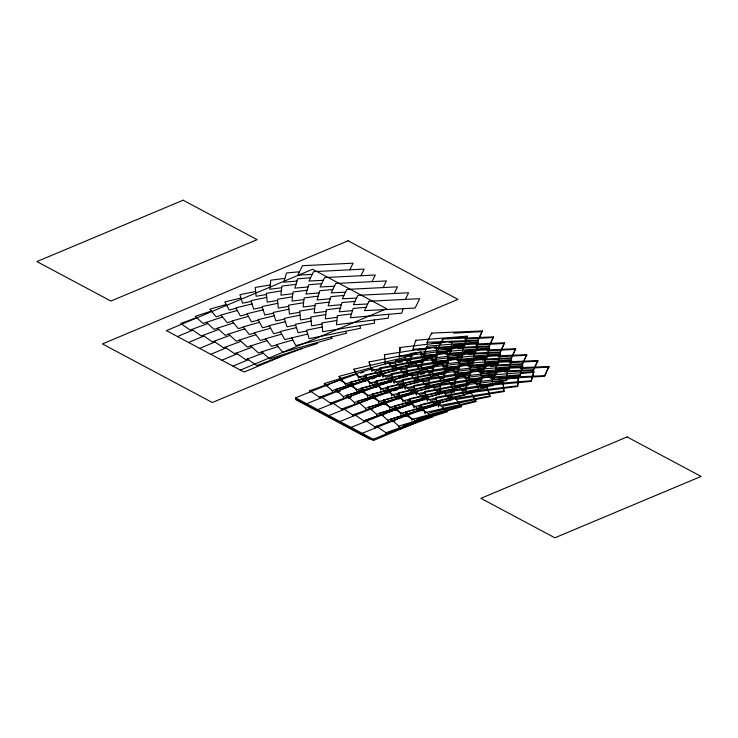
<?xml version="1.0" encoding="UTF-8"?>
<svg xmlns="http://www.w3.org/2000/svg" width="738" height="738" viewBox="0 0 738 738"><rect width="100%" height="100%" fill="white"/><g stroke="black" fill="none" stroke-linecap="round" stroke-linejoin="round"><path stroke-width="1.11" d="M388.677 314.305L388.271 318.17L336.417 324.766L337.395 315.698L351.491 313.899M399.175 357.598L399.978 347.487L451.914 341.399L452.016 341.989M399.931 350.974L399.978 347.487M410.273 363.511L411.075 353.401L463.012 347.321L463.113 347.912M421.37 369.434L422.173 359.323L474.11 353.244L474.211 353.834M432.477 375.356L433.271 365.245L485.217 359.157L485.309 359.747M443.575 381.269L444.377 371.159L496.314 365.079L496.406 365.67M438.63 352.57L451.019 350.965L451.914 341.399M451.019 350.965L451.398 347.616M454.673 387.192L455.475 377.081L507.412 370.993L507.513 371.583M449.728 358.483L462.117 356.878L463.012 347.321M462.117 356.878L462.495 353.53M465.77 393.105L466.573 382.994L518.51 376.915L517.615 386.472L470.291 392.607M460.826 364.406L473.224 362.801L474.11 353.244M473.224 362.801L473.593 359.452M471.923 370.319L484.322 368.714L485.217 359.157M484.322 368.714L484.691 365.365M483.021 376.242L495.419 374.636L496.314 365.079M495.419 374.636L495.798 371.288M494.128 382.164L506.517 380.559L507.412 370.993M506.517 380.559L506.895 377.21M517.615 386.472L518.51 376.915M403.114 308.687L401.786 313.133L350.347 317.727L353.124 308.456L366.094 307.303M413.105 350.559L412.902 349.378L415.706 340.273L467.237 336.159L464.534 345.901L451.96 347.054M424.202 356.482L423.999 355.301L426.804 346.196L478.335 342.081L475.632 351.814L463.067 352.976M435.3 362.395L435.106 361.223L437.911 352.109L489.432 347.995L486.729 357.736L471.877 359.102M446.398 368.317L446.204 367.137L449.008 358.031L500.53 353.917L497.836 363.649L482.975 365.024M464.534 345.901L467.237 336.159M457.495 374.24L457.302 373.059L460.106 363.945L511.628 359.83L508.934 369.572L496.36 370.734M475.632 351.814L478.335 342.081M468.602 380.153L468.399 378.972L471.204 369.867L522.735 365.753L520.032 375.494L507.458 376.648M486.729 357.736L489.432 347.995M479.7 386.075L479.497 384.895L482.301 375.79L533.832 371.675L531.129 381.408L484.285 385.734M497.836 363.649L500.53 353.917M508.934 369.572L511.628 359.83M520.032 375.494L522.735 365.753M531.129 381.408L533.832 371.675M349.849 269.813L353.078 263.171L302.432 265.726L297.875 275.117L312.202 274.398M360.947 275.735L364.175 269.084L313.539 271.649L308.982 281.04L323.299 280.32M372.053 281.648L375.273 275.006L324.637 277.562L320.08 286.962L334.397 286.233M383.151 287.571L386.371 280.929L335.735 283.484L331.178 292.875L345.504 292.156M394.249 293.484L397.468 286.842L346.832 289.407L342.275 298.798L356.602 298.069M405.346 299.407L408.575 292.765L357.93 295.32L353.373 304.711L367.699 303.991M427.237 343.474L427.034 342.294L431.629 333.078L482.348 330.965L477.855 340.808L449.101 342.367M438.335 349.397L438.141 348.216L442.726 339L493.445 336.888L488.962 346.731L460.198 348.29M449.433 355.319L449.239 354.139L453.824 344.923L504.543 342.801L500.06 352.653L471.305 354.212M460.53 361.233L460.337 360.052L464.922 350.836L515.641 348.723L511.157 358.567L482.403 360.126M477.855 340.808L482.348 330.965M471.628 367.155L471.434 365.974L476.028 356.758L526.738 354.646L522.255 364.489L492.347 366.113M488.962 346.731L493.445 336.888M482.735 373.068L482.532 371.887L487.126 362.672L537.845 360.559L533.353 370.402L504.598 371.961M500.06 352.653L504.543 342.801M493.833 378.991L493.639 377.81L498.224 368.594L548.943 366.482L544.46 376.325L498.445 378.825M511.157 358.567L515.641 348.723M522.255 364.489L526.738 354.646M533.353 370.402L537.845 360.559M544.46 376.325L548.943 366.482M177.498 336.556L192.803 330.135M188.596 342.478L203.9 336.048M199.694 348.391L214.998 341.971M210.791 354.314L226.096 347.893M221.889 360.236L237.193 353.806M232.987 366.149L248.3 359.729M240.394 370.098L386.611 308.715L312.617 269.25L166.391 330.642L244.094 372.072L280.265 356.888M337.155 392.275L340.283 390.956M348.253 398.197L351.389 396.878M373.456 440.503L417.33 422.09L417.228 421.453L339.526 380.024L295.551 397.81L295.763 399.074L373.456 440.503L373.253 439.248L295.551 397.81M373.253 439.248L417.228 421.453M196.594 317.626L180.681 323.512L190.201 330.052L207.692 323.539M218.789 329.462L201.308 335.965L191.779 329.434M229.887 335.384L212.406 341.888L202.876 335.347M241.022 341.325L223.503 347.81L213.974 341.27M252.092 347.22L234.601 353.723L225.108 347.211M263.189 353.142L245.699 359.646L236.178 353.105M326.131 386.002L328.281 385.208M337.238 391.924L339.379 391.131M348.336 397.847L350.476 397.053M370.531 409.682L372.681 408.889M381.629 415.595L383.778 414.802M392.736 421.518L394.876 420.725M390.457 432.394L432.293 416.924L432.182 416.297L422.662 409.784L374.858 426.804L365.338 420.291L411.564 403.861L421.186 410.965M310.043 391.952L309.84 390.697L356.067 374.267L365.688 381.371M309.84 390.697L319.36 397.21L367.164 380.181L376.786 387.293M321.131 397.791L320.938 396.62L330.458 403.132L378.262 386.103L387.884 393.206M332.229 403.714L332.035 402.533L341.556 409.055L389.36 392.026L398.981 399.129M343.336 409.636L343.133 408.455L352.663 414.968L400.457 397.939L410.088 405.051M354.434 415.549L354.231 414.369L363.76 420.891L409.987 404.461M376.629 427.394L376.435 426.213L385.956 432.726L432.182 416.297M211.437 311.067L195.173 316.344L203.051 323.447L222.535 316.989M233.642 322.903L217.369 328.179L225.256 335.292L228.586 334.203M217.489 328.29L214.158 329.369L206.271 322.266M244.739 328.825L228.466 334.102L236.354 341.205L239.684 340.126M255.837 334.748L239.564 340.015L247.451 347.128L250.791 346.048M266.935 340.661L250.671 345.938L258.549 353.041L261.889 351.961M278.032 346.583L261.769 351.86L269.656 358.963L317.663 343.401L316.833 342.653M360.559 373.114L363.834 372.053M371.657 379.037L374.932 377.976M393.861 390.872L397.136 389.812M403.382 425.964L447.034 411.804L446.933 411.177L439.055 404.11L390.928 419.055L391.131 420.236M324.545 384.802L324.333 383.539L372.459 368.594L380.43 376.251M335.633 390.642L335.43 389.461L383.557 374.517L391.537 382.164M324.333 383.539L332.211 390.605L380.338 375.66M346.74 396.638L346.528 395.384L394.655 380.43L402.634 388.087M335.43 389.461L343.308 396.527L391.435 381.574M357.838 402.561L357.635 401.297L405.762 386.352L413.732 394.009M346.528 395.384L354.406 402.441L402.533 387.496M368.926 408.4L368.732 407.219L416.859 392.275L424.83 399.922M357.635 401.297L365.504 408.363L413.631 393.419M380.024 414.313L379.83 413.132L427.957 398.188L435.927 405.845M368.732 407.219L376.611 414.286L424.737 399.332M379.83 413.132L387.708 420.199L435.835 405.254M390.928 419.055L398.806 426.121L446.933 411.177M226.234 304.536L209.878 309.139L216.059 316.768L221.188 315.32M237.332 310.458L220.976 315.061L227.156 322.681L232.286 321.242M248.429 316.371L232.073 320.984L238.254 328.604L243.383 327.155M259.527 322.294L243.18 326.897L249.352 334.526L254.49 333.078M270.625 328.216L254.278 332.82L260.459 340.439L265.588 339M281.731 334.13L265.376 338.733L271.556 346.362L276.685 344.914M292.829 340.052L276.473 344.655L282.654 352.275L332.201 338.327L331.122 336.989M349.83 383.935L352.026 383.317M360.928 389.849L363.124 389.23M372.026 395.771L374.231 395.153M383.123 401.693L385.328 401.066M394.221 407.607L396.426 406.989M405.328 413.529L407.524 412.911M438.363 404.212L440.558 403.585M416.426 419.452L461.573 406.712L461.471 406.075L455.3 398.52L405.642 411.869L405.835 413.049M340.624 379.295L339.046 376.362L388.705 363.004L394.968 371.159M351.722 385.218L350.144 382.275L399.802 368.926L406.066 377.072M339.046 376.362L345.209 383.917L394.867 370.568M361.435 389.378L361.242 388.197L410.9 374.849L417.164 382.994M350.144 382.275L356.306 389.839L405.974 376.481M372.542 395.3L372.339 394.12L421.998 380.762L428.271 388.917M361.242 388.197L367.413 395.752L417.071 382.404M383.64 401.214L383.437 400.033L433.105 386.684L439.368 394.83M372.339 394.12L378.511 401.675L428.169 388.326M394.738 407.136L394.544 405.955L444.202 392.598L450.466 400.752M383.437 400.033L389.609 407.597L439.267 394.24M394.544 405.955L400.706 413.511L450.364 400.162M405.642 411.869L411.804 419.433L461.471 406.075M240.966 298.014L224.795 301.916L229.223 309.997L236.16 308.327M252.064 303.936L235.892 307.838L240.32 315.919L247.258 314.24M263.162 309.849L246.999 313.751L251.427 321.833L258.365 320.163M274.268 315.772L258.097 319.674L262.525 327.755L269.462 326.085M285.366 321.694L269.195 325.596L273.623 333.677L280.56 331.999M296.464 327.607L280.292 331.51L284.72 339.591L307.718 334.037M362.995 377.339L366.306 376.537M379.535 373.336L381.74 372.801M397.173 369.065L399.378 368.53M374.101 383.262L377.404 382.459M390.633 379.249L392.837 378.723M398.354 377.386L402.764 376.315M408.271 374.978L410.476 374.443M385.199 389.175L388.502 388.373M401.73 385.171L403.935 384.636M419.369 380.9L421.573 380.365M396.297 395.098L399.599 394.295M412.828 391.094L415.033 390.559M430.466 386.823L432.671 386.288M407.394 401.011L410.706 400.217M423.935 397.007L427.237 396.205M441.573 392.736L443.778 392.201M418.492 406.933L421.804 406.131M435.033 402.93L440.54 401.592M452.671 398.658L454.876 398.123M429.599 412.856L475.899 401.638L475.789 401.011L471.379 393.013L420.559 404.664L420.771 405.928M355.827 373.41L353.963 369.157L404.784 357.496L409.295 366.085M365.264 376.251L365.061 375.07L415.881 363.419L420.392 372.007M353.963 369.157L358.382 377.146L409.193 365.494M376.362 382.173L376.168 380.993L426.979 369.341L431.49 377.921M365.061 375.07L369.48 383.068L420.291 371.417M387.459 388.087L387.266 386.906L438.077 375.255L442.588 383.843M376.168 380.993L380.577 388.991L431.389 377.33M398.557 394.009L398.363 392.828L449.174 381.177L453.685 389.756M387.266 386.906L391.675 394.904L442.496 383.253M409.655 399.931L409.461 398.751L460.281 387.09L464.792 395.679M398.363 392.828L402.773 400.826L453.593 389.166M409.461 398.751L413.88 406.739L464.691 395.088M420.559 404.664L424.977 412.662L475.789 401.011M409.59 354.978L411.832 354.526M420.697 360.9L422.929 360.439M376.408 370.651L380.882 369.738M393.197 367.229L396.555 366.546M411.103 363.576L422.293 361.297M431.795 366.814L434.027 366.362M387.505 376.574L391.989 375.66M404.295 373.151L407.653 372.459M422.201 369.498L433.391 367.21M442.892 372.736L445.134 372.275M398.612 382.487L403.086 381.574M415.393 379.064L418.75 378.382M433.298 375.411L444.488 373.133M453.99 378.649L456.232 378.197M409.71 388.409L414.184 387.496M426.49 384.987L429.848 384.304M444.396 381.334L455.586 379.055M420.808 394.323L425.282 393.419M437.597 390.9L440.955 390.217M455.503 387.256L466.693 384.968M431.905 400.245L436.379 399.332M448.695 396.823L452.053 396.14M466.601 393.169L478.907 390.66L476.176 381.657L424.599 391.527L424.793 392.708M443.003 406.168L490.004 396.583L487.274 387.579L435.697 397.45L435.89 398.631M255.643 291.492L239.924 294.674L242.571 303.152L251.271 301.39M266.75 297.414L251.021 300.597L253.669 309.074L262.368 307.312M277.848 303.327L262.119 306.519L264.767 314.997L273.475 313.226M288.945 309.25L273.226 312.432L275.864 320.91L284.573 319.148M300.043 315.163L284.324 318.355L286.971 326.833L295.67 325.071M311.141 321.085L295.421 324.268L298.069 332.746L306.768 330.984M322.248 327.008L306.519 330.19L309.167 338.668L360.651 328.235L359.83 325.633M369.959 365.282L369.101 361.934L420.678 352.063L423.4 361.03M380.393 369.037L380.199 367.856L431.776 357.985L434.507 366.943M369.101 361.934L371.721 370.301L423.308 360.439M391.491 374.95L391.297 373.769L442.883 363.908L445.604 372.865M380.199 367.856L382.819 376.223L434.405 366.352M402.588 380.873L402.394 379.692L453.981 369.821L456.702 378.788M391.297 373.769L393.926 382.146L445.503 372.275M413.695 386.786L413.492 385.605L465.078 375.743L467.8 384.701M402.394 379.692L405.024 388.059L456.601 378.197M413.492 385.605L416.121 393.981L467.707 384.111M424.599 391.527L427.219 399.895L478.805 390.033M435.697 397.45L438.317 405.817L489.903 395.946M424.101 349.397L426.352 349.019M435.199 355.319L437.45 354.941M389.968 363.899L395.605 362.958M397.865 362.589L402.376 361.832M406.878 361.085L410.263 360.522M424.913 358.078L437.32 356.011L436.398 346.703L384.433 354.71L385.448 364.572M446.296 361.233L448.556 360.864M401.075 369.821L406.712 368.88M417.985 367.007L421.361 366.435M436.02 364L448.418 361.934M457.394 367.155L459.654 366.777M412.173 375.734L417.809 374.803M420.06 374.424L424.571 373.677M429.082 372.921L432.459 372.358M447.117 369.923L459.516 367.856L458.593 358.539L406.638 366.546L407.653 376.408M468.501 373.068L470.752 372.699M423.271 381.657L428.907 380.716M440.18 378.843L443.556 378.28M458.215 375.836L470.613 373.769L469.691 364.461L417.736 372.469L418.75 382.33M479.599 378.991L481.849 378.612M434.368 387.579L440.005 386.638M451.278 384.756L454.663 384.194M469.313 381.758L481.711 379.692M490.696 384.913L503.095 382.847L502.993 382.219L451.029 390.217L452.043 400.088M445.466 393.492L454.488 391.989M462.375 390.679L465.761 390.116M480.41 387.671L492.818 385.614L491.895 376.297L439.931 384.304L440.946 394.166M456.573 399.415L503.916 391.527L503.095 382.847M270.283 284.951L255.256 287.433L256.095 296.242L266.473 294.527M281.381 290.873L266.363 293.346L267.202 302.156L277.571 300.449M292.479 296.796L277.46 299.268L278.3 308.078L288.669 306.371M303.586 302.709L288.558 305.191L289.397 313.991L299.766 312.285M314.683 308.632L299.656 311.104L300.495 319.914L310.873 318.207M325.781 314.545L310.753 317.026L311.593 325.836L321.971 324.12M336.879 320.467L321.86 322.94L322.7 331.749L374.553 323.207L374.249 319.96M396.546 370.494L395.531 360.624L447.496 352.626L447.588 353.216M385.254 363.391L437.21 355.384M396.352 369.314L448.307 361.306L447.496 352.626M407.45 375.227L459.414 367.22M429.848 388.243L428.833 378.382L480.789 370.375L480.89 370.965M418.547 381.149L470.512 373.142M429.654 387.063L481.61 379.064L480.789 370.375M440.752 392.985L492.707 384.978L492.818 385.614M451.85 398.907L503.805 390.9L502.993 382.219M457.486 348.677L459.737 348.391M403.695 357.091L412.708 355.919M420.595 354.904L425.106 354.314M468.584 354.6L470.835 354.305M414.793 363.013L423.806 361.841M431.693 360.817L436.204 360.236M425.891 368.926L433.778 367.902M442.8 366.74L447.302 366.159M484.027 367.312L486.277 367.017M490.779 366.435L493.039 366.149M436.997 374.849L446.01 373.677M453.898 372.662L458.399 372.072M495.124 373.234L497.375 372.939M448.095 380.762L457.108 379.6M464.995 378.576L469.506 377.994M506.222 379.147L518.62 377.542M459.193 386.684L468.206 385.522M476.093 384.498L480.604 383.908M284.896 278.392L270.791 280.182L269.822 289.259L281.722 287.746M295.993 284.305L281.898 286.104L280.92 295.172L292.82 293.659M307.091 290.228L292.995 292.017L292.017 301.095L303.918 299.582M318.189 296.15L304.093 297.94L303.124 307.017L315.015 305.504M329.296 302.063L315.191 303.862L314.222 312.93L326.113 311.418M340.393 307.986L326.288 309.776L325.32 318.853L337.22 317.34M398.981 356.417L450.918 350.329M410.079 362.33L462.016 356.251M421.177 368.253L473.113 362.173M432.274 374.175L484.211 368.087M443.372 380.088L495.318 374.009M454.479 386.011L506.416 379.922M465.577 391.924L517.513 385.845M454.765 337.949L467.339 336.786M465.872 343.871L478.436 342.709M417.68 350.218L425.688 349.48M434.82 348.64L441.684 348.004M476.969 349.784L489.534 348.622M428.787 356.14L436.785 355.402M445.927 354.554L452.781 353.926M488.067 355.707L500.632 354.544M439.885 362.054L447.883 361.316M457.025 360.476L465.023 359.738M499.165 361.62L511.738 360.467M450.983 367.976L458.981 367.238M468.123 366.399L476.121 365.661M510.262 367.542L522.836 366.38M462.08 373.898L470.078 373.16M479.22 372.312L487.218 371.574M521.369 373.465L533.934 372.303M473.178 379.812L481.185 379.074M490.318 378.234L498.316 377.496M299.499 271.787L286.519 272.949L283.752 282.211L296.971 281.03M310.597 277.709L297.626 278.863L294.849 288.134L308.069 286.953M321.694 283.623L308.724 284.785L305.947 294.056L319.176 292.875M332.792 289.545L319.822 290.707L317.045 299.969L330.273 298.789M343.89 295.468L330.919 296.621L328.142 305.892L341.371 304.711M354.996 301.381L342.017 302.543L339.249 311.805L352.469 310.624M412.902 349.378L464.433 345.264M423.999 355.301L475.53 351.187M435.106 361.223L486.628 357.1M446.204 367.137L497.726 363.022M457.302 373.059L508.823 368.945M468.399 378.972L519.93 374.858M479.497 384.895L531.028 380.78M453.695 333.152L482.449 331.593M464.792 339.074L493.547 337.515M431.85 343.308L442.2 342.746M475.89 344.997L504.644 343.438M442.948 349.222L453.298 348.668M486.988 350.91L515.751 349.351M454.045 355.144L463.252 354.646M498.095 356.832L526.849 355.273M465.143 361.066L474.35 360.568M509.192 362.745L537.947 361.186M476.25 366.98L485.447 366.482M520.29 368.668L549.044 367.109M487.348 372.902L496.545 372.404M427.034 342.294L477.754 340.181M438.141 348.216L488.851 346.104M449.239 354.139L499.949 352.017M460.337 360.052L511.056 357.939M471.434 365.974L522.153 363.862M482.532 371.887L533.251 369.775M493.639 377.81L544.349 375.697M415.309 421.011L417.33 422.09M295.892 399.692L369.886 439.147M428.824 414.553L432.293 416.924M302.589 348.29L256.806 365.559L247.276 359.028M443.095 408.271L447.034 411.804M391.14 420.319L392.717 421.73M457.459 401.666L461.573 406.712M472.588 395.642L475.899 401.638M376.924 383.253L378.031 385.245M345.458 331.316L346.528 333.272L295.818 345.513L291.658 337.921M487.707 389.258L490.004 396.583M503.805 390.9L503.916 391.527M498.224 368.594L498.399 369.618M491.895 376.297L491.988 376.887M487.126 362.672L487.292 363.696M487.274 387.579L487.375 388.17M482.301 375.79L482.477 376.814M481.61 379.064L481.711 379.655M476.028 356.758L476.195 357.782M476.176 381.657L476.278 382.247M471.204 369.867L471.379 370.891M469.691 364.461L469.792 365.052M464.922 350.836L465.097 351.86M471.379 393.013L471.471 393.603M466.573 382.994L466.739 384.018M465.078 375.743L465.18 376.334M460.106 363.945L460.281 364.969M458.593 358.539L458.695 359.129M453.824 344.923L453.999 345.938M460.281 387.09L460.374 387.681M455.475 377.081L455.641 378.105M453.981 369.821L454.073 370.411M449.008 358.031L449.174 359.055M455.3 398.52L455.401 399.11M448.307 361.306L448.409 361.897M442.726 339L442.901 340.024M451.029 390.217L451.204 391.241M449.174 381.177L449.276 381.767M444.377 371.159L444.544 372.183M442.883 363.908L442.975 364.498M437.911 352.109L438.077 353.133M444.202 392.598L444.294 393.188M436.398 346.703L436.49 347.294M431.629 333.078L431.795 334.102M439.931 384.304L440.106 385.328M438.077 375.255L438.178 375.845M433.271 365.245L433.446 366.269M431.776 357.985L431.878 358.576M438.317 405.817L438.52 406.998M426.804 346.196L426.979 347.22M433.105 386.684L433.197 387.275M428.833 378.382L429.009 379.406M426.979 369.341L427.081 369.932M422.173 359.323L422.348 360.347M420.678 352.063L420.78 352.653M427.219 399.895L427.413 401.075M415.706 340.273L415.881 341.297M421.998 380.762L422.099 381.352M424.977 412.662L425.171 413.843M417.736 372.469L417.902 373.493M415.881 363.419L415.974 364.009M422.662 409.784L422.763 410.374M411.075 353.401L411.241 354.424M416.121 393.981L416.315 395.162M410.9 374.849L411.001 375.439M413.88 406.739L414.073 407.92M406.638 366.546L406.804 367.57M404.784 357.496L404.876 358.087M411.564 403.861L411.656 404.452M411.804 419.433L412.007 420.614M405.024 388.059L405.217 389.24M399.802 368.926L399.904 369.517M406.223 416.131L406.121 415.54L362.146 433.326L362.358 434.581M402.773 400.826L402.976 402.007M395.531 360.624L395.706 361.648M400.457 397.939L400.559 398.529M400.706 413.511L400.909 414.691M393.926 382.146L394.12 383.326M388.705 363.004L388.797 363.594M398.806 426.121L399 427.302M395.125 410.208L395.024 409.618L351.048 427.403L351.26 428.667M391.675 394.904L391.878 396.085M384.433 354.71L384.646 355.965M389.36 392.026L389.461 392.616M389.609 407.597L389.802 408.778M382.819 376.223L383.022 377.404M387.708 420.199L387.902 421.38M384.028 404.295L383.926 403.704L339.95 421.49L340.163 422.745M380.577 388.991L380.771 390.171M378.262 386.103L378.363 386.694M385.956 432.726L386.159 433.907M378.511 401.675L378.705 402.856M371.721 370.301L371.915 371.482M376.611 414.286L376.804 415.466M372.921 398.372L372.828 397.782L328.853 415.568L329.065 416.832M369.48 383.068L369.673 384.249M367.164 380.181L367.266 380.771M374.858 426.804L375.052 427.985M367.413 395.752L367.607 396.933M365.504 408.363L365.707 409.544M361.823 392.45L361.731 391.86L317.755 409.645L317.958 410.909M358.382 377.146L358.576 378.326M365.338 420.291L365.531 421.472M356.067 374.267L356.159 374.858M363.76 420.891L363.954 422.071M356.306 389.839L356.509 391.02M354.406 402.441L354.609 403.621M350.725 386.537L350.624 385.946L306.648 403.732L306.86 404.987M352.663 414.968L352.856 416.149M345.209 383.917L345.412 385.098M343.308 396.527L343.502 397.708M339.526 380.024L339.628 380.614M341.556 409.055L341.759 410.227M332.211 390.605L332.404 391.786M330.458 403.132L330.661 404.313M319.36 397.21L319.554 398.391M369.037 301.242L364.48 310.633L415.116 308.078L419.673 298.687L369.037 301.242M183.125 200.201L36.9 261.584L110.894 301.049L257.119 239.656L183.125 200.201M348.087 240.791L102.434 343.917L212.323 402.514L457.975 299.388L348.087 240.791M627.106 436.951L480.881 498.344L554.875 537.799L701.1 476.416L627.106 436.951"/></g></svg>
